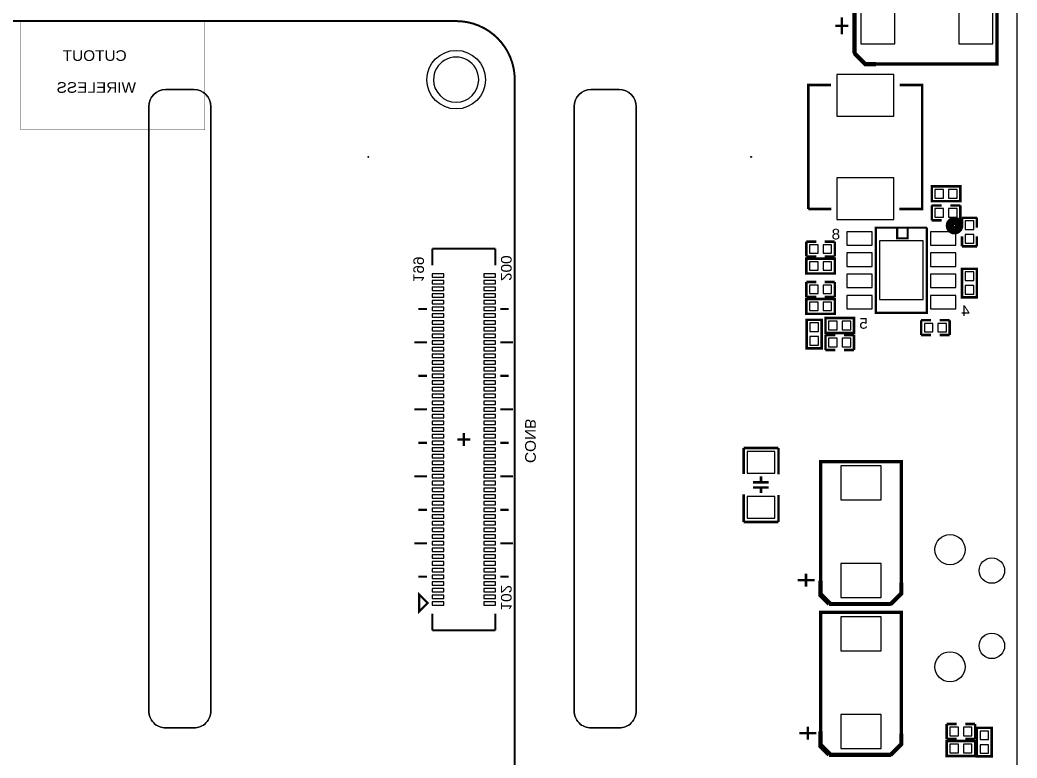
# Model space of a CAD drawing. Extents: x 0 to 100, y 0 to 100.
# Drawn here: x 40.5 to 100, y 33.5 to 77.6 of the extents above; entities that cross this region are included whole.
import ezdxf

# ---------------------------------------------------------------- set-up
doc = ezdxf.new("R2010")
doc.units = 0
for name, color, linetype in [('BG_OUTLINE', 254, 'CONTINUOUS'), ('PG_SILKSCREEN_BOTTOM', 201, 'CONTINUOUS'), ('PIN_BOTTOM', 1, 'CONTINUOUS')]:
    doc.layers.add(name, color=color, linetype=linetype)

msp = doc.modelspace()

# ---------------------------------------------------------------- linework, layer by layer
at = {"layer": 'BG_OUTLINE'}
for points in [[(2.54, 0), (97.460003, 0, 0.414214), (100.000003, 2.54), (100.000003, 97.460003, 0.414214), (97.460003, 100.000003), (2.54, 100.000003, 0.414214), (0, 97.460003), (0, 2.54, 0.414214), (2.54, 0)], [(48.1425, 36.284002), (48.1425, 72.392007, -0.414209), (49.1585, 73.408007)], [(49.1585, 73.408007), (50.841504, 73.408007, -0.414209), (51.857504, 72.392007), (51.857504, 36.284002)], [(73.5425, 36.284002), (73.5425, 72.392007, -0.414209), (74.5585, 73.408007)], [(74.5585, 73.408007), (76.241504, 73.408007, -0.414209), (77.257504, 72.392007), (77.257504, 36.284002)], [(49.1585, 35.268002, -0.414214), (48.1425, 36.284002)], [(51.857504, 36.284002, -0.414214), (50.841504, 35.268002)], [(74.5585, 35.268002, -0.414214), (73.5425, 36.284002)], [(77.257504, 36.284002, -0.414214), (76.241504, 35.268002)]]:
    msp.add_lwpolyline(points, format="xyb", dxfattribs=at)
for points in [[(49.1585, 73.408007, 0.414209), (48.1425, 72.392007), (48.1425, 36.284002, 0.414214), (49.1585, 35.268002), (50.841504, 35.268002, 0.414214), (51.857504, 36.284002), (51.857504, 72.392007, 0.414209), (50.841504, 73.408007)], [(74.5585, 73.408007, 0.414209), (73.5425, 72.392007), (73.5425, 36.284002, 0.414214), (74.5585, 35.268002), (76.241504, 35.268002, 0.414214), (77.257504, 36.284002), (77.257504, 72.392007, 0.414209), (76.241504, 73.408007)]]:
    msp.add_lwpolyline(points, format="xyb", close=True, dxfattribs=at)
for points in [[(50.841504, 35.268002), (49.1585, 35.268002)], [(76.241504, 35.268002), (74.5585, 35.268002)]]:
    msp.add_lwpolyline(points, dxfattribs=at)
at = {"layer": 'PG_SILKSCREEN_BOTTOM'}
for points, const_width in [([(98.806, 74.93), (90.932, 74.93), (90.297, 75.565), (90.297, 79.121), (90.932, 79.756), (98.806, 79.756), (98.806, 74.93)], 0.199898), ([(90.297, 75.565), (90.297, 79.248)], 0.254), ([(40.499894, 77.499997), (40.499894, 71.000087)], 0.020091), ([(51.5001, 71.000087), (51.5001, 77.499997)], 0.020091), ([(51.5001, 77.499997), (51.5001, 74.000106)], 0.020091), ([(89.535, 76.708), (89.535, 77.724)], 0.1524), ([(89.154, 77.216), (89.916, 77.216)], 0.1524), ([(91.567, 74.93), (90.932, 74.93), (90.297, 75.565)], 0.254), ([(87.532007, 66.277007), (87.532007, 73.676993), (88.895199, 73.676993)], 0.1524), ([(92.981805, 73.676993), (94.331993, 73.676993), (94.331993, 66.277007), (92.964991, 66.277007)], 0.1524), ([(40.499894, 71.000087), (51.5001, 71.000087)], 0.020091), ([(94.9071, 67.627449), (94.9071, 66.738449), (96.6089, 66.738449), (96.6089, 67.627449), (94.9071, 67.627449)], 0.1524), ([(88.915011, 66.277007), (87.532007, 66.277007)], 0.1524), ([(94.9071, 65.595551), (94.9071, 66.484551)], 0.1524), ([(94.9071, 66.484551), (95.504, 66.484551)], 0.1524), ([(96.012, 66.484551), (96.6089, 66.484551)], 0.1524), ([(96.6089, 66.484551), (96.6089, 65.595551)], 0.1524), ([(95.504, 65.595551), (94.9071, 65.595551)], 0.1524), ([(96.6089, 65.595551), (96.012, 65.595551)], 0.1524), ([(96.7105, 65.151), (96.7105, 65.7479)], 0.1524), ([(96.7105, 65.7479), (97.5995, 65.7479)], 0.1524), ([(97.5995, 65.7479), (97.5995, 65.151)], 0.1524), ([(91.567, 60.833), (91.567, 65.151), (94.615, 65.151)], 0.127), ([(93.472, 65.151), (93.472, 64.516), (92.837, 64.516), (92.837, 65.151)], 0.127), ([(94.615, 65.151), (94.615, 60.706)], 0.127), ([(87.4141, 63.4365), (87.4141, 64.3255)], 0.1524), ([(87.4141, 64.3255), (88.011, 64.3255)], 0.1524), ([(88.519, 64.3255), (89.1159, 64.3255)], 0.1524), ([(89.1159, 64.3255), (89.1159, 63.4365)], 0.1524), ([(96.7105, 64.0461), (96.7105, 64.643)], 0.1524), ([(97.5995, 64.643), (97.5995, 64.0461)], 0.1524), ([(65.070101, 63.899999), (65.070101, 62.900001)], 0.119888), ([(68.850104, 63.899999), (65.070101, 63.899999)], 0.119888), ([(68.850104, 62.900001), (68.850104, 63.899999)], 0.119888), ([(97.5995, 64.0461), (96.7105, 64.0461)], 0.1524), ([(88.011, 63.4365), (87.4141, 63.4365)], 0.1524), ([(89.1159, 62.4205), (89.1159, 63.3095), (87.4141, 63.3095), (87.4141, 62.4205), (89.1159, 62.4205)], 0.1524), ([(89.1159, 63.4365), (88.519, 63.4365)], 0.1524), ([(96.710551, 60.998049), (97.599551, 60.998049), (97.599551, 62.699849), (96.710551, 62.699849), (96.710551, 60.998049)], 0.1524), ([(87.4141, 61.0235), (87.4141, 61.9125)], 0.1524), ([(87.4141, 61.9125), (88.011, 61.9125)], 0.1524), ([(88.519, 61.9125), (89.1159, 61.9125)], 0.1524), ([(89.1159, 61.9125), (89.1159, 61.0235)], 0.1524), ([(87.414049, 60.896449), (87.414049, 60.007449), (89.115849, 60.007449), (89.115849, 60.896449), (87.414049, 60.896449)], 0.1524), ([(88.011, 61.0235), (87.4141, 61.0235)], 0.1524), ([(89.1159, 61.0235), (88.519, 61.0235)], 0.1524), ([(94.615, 60.706), (94.615, 60.071), (91.567, 60.071), (91.567, 60.833)], 0.127), ([(64.75791, 60.300108), (64.24991, 60.300108)], 0.127), ([(69.135092, 60.300108), (69.643092, 60.300108)], 0.127), ([(87.4395, 57.9501), (88.3285, 57.9501), (88.3285, 59.6519), (87.4395, 59.6519), (87.4395, 57.9501)], 0.1524), ([(88.5571, 59.7535), (88.5571, 58.8645), (90.2589, 58.8645), (90.2589, 59.7535), (88.5571, 59.7535)], 0.1524), ([(94.2721, 58.7375), (94.2721, 59.6265)], 0.1524), ([(94.2721, 59.6265), (94.869, 59.6265)], 0.1524), ([(95.377, 59.6265), (95.9739, 59.6265)], 0.1524), ([(95.9739, 59.6265), (95.9739, 58.7375)], 0.1524), ([(64.75791, 58.300087), (63.99591, 58.300087)], 0.127), ([(69.135092, 58.300087), (69.897092, 58.300087)], 0.127), ([(88.5571, 57.8485), (88.5571, 58.7375)], 0.1524), ([(88.5571, 58.7375), (89.154, 58.7375)], 0.1524), ([(89.662, 58.7375), (90.2589, 58.7375)], 0.1524), ([(90.2589, 58.7375), (90.2589, 57.8485)], 0.1524), ([(94.869, 58.7375), (94.2721, 58.7375)], 0.1524), ([(95.9739, 58.7375), (95.377, 58.7375)], 0.1524), ([(89.154, 57.8485), (88.5571, 57.8485)], 0.1524), ([(90.2589, 57.8485), (89.662, 57.8485)], 0.1524), ([(64.75791, 56.300091), (64.24991, 56.300091)], 0.127), ([(69.135092, 56.300091), (69.643092, 56.300091)], 0.127), ([(64.75791, 54.300095), (63.99591, 54.300095)], 0.127), ([(69.135092, 54.300095), (69.897092, 54.300095)], 0.127), ([(66.57909, 52.499997), (67.34109, 52.499997)], 0.127), ([(66.96009, 52.880997), (66.96009, 52.118997)], 0.127), ([(64.75791, 52.300099), (64.24991, 52.300099)], 0.127), ([(69.135092, 52.300099), (69.643092, 52.300099)], 0.127), ([(83.6676, 51.9938), (85.7504, 51.9938)], 0.1524), ([(83.6676, 51.9938), (83.6676, 50.4444)], 0.1524), ([(85.7504, 51.9938), (85.7504, 50.419)], 0.1524), ([(93.091, 51.181), (93.091, 43.307), (92.456, 42.672), (88.9, 42.672), (88.265, 43.307), (88.265, 51.181), (93.091, 51.181)], 0.199898), ([(64.75791, 50.300103), (63.99591, 50.300103)], 0.127), ([(69.135092, 50.300103), (69.897092, 50.300103)], 0.127), ([(84.709, 49.9364), (84.709, 50.292)], 0.1524), ([(84.2264, 49.9364), (85.1662, 49.9364)], 0.1524), ([(84.2264, 49.6316), (85.1662, 49.6316)], 0.1524), ([(84.709, 49.6316), (84.709, 49.3014)], 0.1524), ([(83.6676, 47.5742), (83.6676, 49.2252)], 0.1524), ([(85.7504, 47.5742), (85.7504, 49.1744)], 0.1524), ([(64.75791, 48.300107), (64.24991, 48.300107)], 0.127), ([(69.135092, 48.300107), (69.643092, 48.300107)], 0.127), ([(85.7504, 47.5742), (83.6676, 47.5742)], 0.1524), ([(64.75791, 46.300085), (63.99591, 46.300085)], 0.127), ([(69.135092, 46.300085), (69.897092, 46.300085)], 0.127), ([(64.75791, 44.300089), (64.24991, 44.300089)], 0.127), ([(69.135092, 44.300089), (69.643092, 44.300089)], 0.127), ([(87.9094, 44.0944), (86.8934, 44.0944)], 0.1524), ([(87.4014, 43.7134), (87.4014, 44.4754)], 0.1524), ([(88.773, 42.672), (88.265, 43.18), (88.265, 44.069)], 0.254), ([(93.091, 43.942), (93.091, 43.307), (92.456, 42.672)], 0.254), ([(64.80109, 42.720997), (64.29309, 42.212997), (64.29309, 43.228997), (64.80109, 42.720997)], 0.127), ([(92.456, 42.672), (88.773, 42.672)], 0.254), ([(65.070101, 42.099992), (65.070101, 41.099994)], 0.119888), ([(68.850104, 41.099994), (68.850104, 42.099992)], 0.119888), ([(93.091, 42.164), (93.091, 34.29), (92.456, 33.655), (88.9, 33.655), (88.265, 34.29), (88.265, 42.164), (93.091, 42.164)], 0.199898), ([(68.850104, 41.099994), (65.070101, 41.099994)], 0.119888), ([(87.503, 34.5694), (87.503, 35.3314)], 0.1524), ([(88.773, 33.655), (88.265, 34.163), (88.265, 35.052)], 0.254), ([(95.7961, 34.6075), (95.7961, 35.4965)], 0.1524), ([(95.7961, 35.4965), (96.393, 35.4965)], 0.1524), ([(96.901, 35.4965), (97.4979, 35.4965)], 0.1524), ([(97.4979, 35.4965), (97.4979, 34.6075)], 0.1524), ([(98.4885, 35.2679), (97.5995, 35.2679), (97.5995, 33.5661), (98.4885, 33.5661), (98.4885, 35.2679)], 0.1524), ([(88.011, 34.9504), (86.995, 34.9504)], 0.1524), ([(93.091, 34.925), (93.091, 34.29), (92.456, 33.655)], 0.254), ([(96.393, 34.6075), (95.7961, 34.6075)], 0.1524), ([(97.4979, 33.5915), (97.4979, 34.4805), (95.7961, 34.4805), (95.7961, 33.5915), (97.4979, 33.5915)], 0.1524), ([(97.4979, 34.6075), (96.901, 34.6075)], 0.1524), ([(92.456, 33.655), (88.773, 33.655)], 0.254)]:
    msp.add_lwpolyline(points, dxfattribs=dict(at, const_width=const_width))
for points, const_width in [([(33.499908, 77.499997), (66.500096, 77.499997, -0.414197), (70.000012, 74.000106)], 0.119888), ([(70.000012, 74.000106), (70.000012, 25.999897, -0.414195), (66.500096, 22.500107)], 0.119888), ([(96.66351, 65.278, 1), (95.86849, 65.278, 1), (96.66351, 65.278)], 0.254), ([(96.420407, 65.278, 1), (96.111593, 65.278, 1), (96.420407, 65.278)], 0.254)]:
    msp.add_lwpolyline(points, format="xyb", dxfattribs=dict(at, const_width=const_width))
msp.add_lwpolyline([(67.850106, 74.000004, 1.000004), (65.149908, 73.999979, 0.999996), (67.850106, 74.000004)], format="xyb", dxfattribs=at)
at = {"layer": 'PIN_BOTTOM'}
for points in [[(90.678, 78.5495), (90.678, 76.1365), (92.71, 76.1365), (92.71, 78.5495)], [(96.52, 78.5495), (96.52, 76.1365), (98.552, 76.1365), (98.552, 78.5495)], [(89.2302, 71.826907), (92.6338, 71.826907), (92.6338, 74.316107), (89.2302, 74.316107)], [(89.2302, 65.637893), (92.6338, 65.637893), (92.6338, 68.127093), (89.2302, 68.127093)], [(95.6056, 66.928949), (95.6056, 67.436949), (95.0976, 67.436949), (95.0976, 66.928949)], [(96.4184, 66.928949), (96.4184, 67.436949), (95.9104, 67.436949), (95.9104, 66.928949)], [(95.6056, 65.786051), (95.6056, 66.294051), (95.0976, 66.294051), (95.0976, 65.786051)], [(96.4184, 65.786051), (96.4184, 66.294051), (95.9104, 66.294051), (95.9104, 65.786051)], [(96.901, 65.0494), (97.409, 65.0494), (97.409, 65.5574), (96.901, 65.5574)], [(91.345995, 64.114985), (91.345995, 64.91699), (89.840994, 64.91699), (89.840994, 64.114985)], [(96.341006, 64.114985), (96.341006, 64.91699), (94.836005, 64.91699), (94.836005, 64.114985)], [(91.7845, 64.362), (91.7845, 60.86), (94.3975, 60.86), (94.3975, 64.362)], [(96.901, 64.2366), (97.409, 64.2366), (97.409, 64.7446), (96.901, 64.7446)], [(87.6046, 64.135), (87.6046, 63.627), (88.1126, 63.627), (88.1126, 64.135)], [(88.4174, 64.135), (88.4174, 63.627), (88.9254, 63.627), (88.9254, 64.135)], [(91.345995, 62.844985), (91.345995, 63.64699), (89.840994, 63.64699), (89.840994, 62.844985)], [(96.341006, 62.844985), (96.341006, 63.64699), (94.836005, 63.64699), (94.836005, 62.844985)], [(87.6046, 63.119), (87.6046, 62.611), (88.1126, 62.611), (88.1126, 63.119)], [(88.4174, 63.119), (88.4174, 62.611), (88.9254, 62.611), (88.9254, 63.119)], [(65.070114, 62.400053), (65.070114, 62.200155), (65.770112, 62.200155), (65.770112, 62.400053)], [(65.070114, 61.999952), (65.070114, 61.800054), (65.770112, 61.800054), (65.770112, 61.999952)], [(68.150092, 62.400053), (68.150092, 62.200155), (68.850091, 62.200155), (68.850091, 62.400053)], [(68.150092, 61.999952), (68.150092, 61.800054), (68.850091, 61.800054), (68.850091, 61.999952)], [(91.345995, 61.574985), (91.345995, 62.37699), (89.840994, 62.37699), (89.840994, 61.574985)], [(96.341006, 61.574985), (96.341006, 62.37699), (94.836005, 62.37699), (94.836005, 61.574985)], [(97.409051, 62.509349), (96.901051, 62.509349), (96.901051, 62.001349), (97.409051, 62.001349)], [(65.070114, 61.599953), (65.070114, 61.400055), (65.770112, 61.400055), (65.770112, 61.599953)], [(68.150092, 61.599953), (68.150092, 61.400055), (68.850091, 61.400055), (68.850091, 61.599953)], [(88.1126, 61.214), (88.1126, 61.722), (87.6046, 61.722), (87.6046, 61.214)], [(88.9254, 61.214), (88.9254, 61.722), (88.4174, 61.722), (88.4174, 61.214)], [(97.409051, 61.696549), (96.901051, 61.696549), (96.901051, 61.188549), (97.409051, 61.188549)], [(65.070114, 61.199852), (65.070114, 60.999954), (65.770112, 60.999954), (65.770112, 61.199852)], [(65.070114, 60.799853), (65.070114, 60.599955), (65.770112, 60.599955), (65.770112, 60.799853)], [(68.150092, 61.199852), (68.150092, 60.999954), (68.850091, 60.999954), (68.850091, 61.199852)], [(68.150092, 60.799853), (68.150092, 60.599955), (68.850091, 60.599955), (68.850091, 60.799853)], [(91.345995, 60.304985), (91.345995, 61.10699), (89.840994, 61.10699), (89.840994, 60.304985)], [(96.341006, 60.304985), (96.341006, 61.10699), (94.836005, 61.10699), (94.836005, 60.304985)], [(65.070114, 60.400057), (65.070114, 60.200159), (65.770112, 60.200159), (65.770112, 60.400057)], [(68.150092, 60.400057), (68.150092, 60.200159), (68.850091, 60.200159), (68.850091, 60.400057)], [(88.112549, 60.197949), (88.112549, 60.705949), (87.604549, 60.705949), (87.604549, 60.197949)], [(88.925349, 60.197949), (88.925349, 60.705949), (88.417349, 60.705949), (88.417349, 60.197949)], [(65.070114, 59.999956), (65.070114, 59.800058), (65.770112, 59.800058), (65.770112, 59.999956)], [(65.070114, 59.599957), (65.070114, 59.400059), (65.770112, 59.400059), (65.770112, 59.599957)], [(68.150092, 59.999956), (68.150092, 59.800058), (68.850091, 59.800058), (68.850091, 59.999956)], [(68.150092, 59.599957), (68.150092, 59.400059), (68.850091, 59.400059), (68.850091, 59.599957)], [(89.2556, 59.055), (89.2556, 59.563), (88.7476, 59.563), (88.7476, 59.055)], [(90.0684, 59.055), (90.0684, 59.563), (89.5604, 59.563), (89.5604, 59.055)], [(65.070114, 59.199856), (65.070114, 58.999958), (65.770112, 58.999958), (65.770112, 59.199856)], [(68.150092, 59.199856), (68.150092, 58.999958), (68.850091, 58.999958), (68.850091, 59.199856)], [(88.138, 59.4614), (87.63, 59.4614), (87.63, 58.9534), (88.138, 58.9534)], [(94.9706, 58.928), (94.9706, 59.436), (94.4626, 59.436), (94.4626, 58.928)], [(95.7834, 58.928), (95.7834, 59.436), (95.2754, 59.436), (95.2754, 58.928)], [(65.070114, 58.799857), (65.070114, 58.599959), (65.770112, 58.599959), (65.770112, 58.799857)], [(65.070114, 58.400036), (65.070114, 58.200138), (65.770112, 58.200138), (65.770112, 58.400036)], [(68.150092, 58.799857), (68.150092, 58.599959), (68.850091, 58.599959), (68.850091, 58.799857)], [(68.150092, 58.400036), (68.150092, 58.200138), (68.850091, 58.200138), (68.850091, 58.400036)], [(88.138, 58.6486), (87.63, 58.6486), (87.63, 58.1406), (88.138, 58.1406)], [(89.2556, 58.039), (89.2556, 58.547), (88.7476, 58.547), (88.7476, 58.039)], [(90.0684, 58.039), (90.0684, 58.547), (89.5604, 58.547), (89.5604, 58.039)], [(65.070114, 57.999935), (65.070114, 57.800037), (65.770112, 57.800037), (65.770112, 57.999935)], [(68.150092, 57.999935), (68.150092, 57.800037), (68.850091, 57.800037), (68.850091, 57.999935)], [(65.070114, 57.599936), (65.070114, 57.400038), (65.770112, 57.400038), (65.770112, 57.599936)], [(65.070114, 57.199835), (65.070114, 56.999937), (65.770112, 56.999937), (65.770112, 57.199835)], [(68.150092, 57.599936), (68.150092, 57.400038), (68.850091, 57.400038), (68.850091, 57.599936)], [(68.150092, 57.199835), (68.150092, 56.999937), (68.850091, 56.999937), (68.850091, 57.199835)], [(65.070114, 56.799836), (65.070114, 56.599938), (65.770112, 56.599938), (65.770112, 56.799836)], [(68.150092, 56.799836), (68.150092, 56.599938), (68.850091, 56.599938), (68.850091, 56.799836)], [(65.070114, 56.40004), (65.070114, 56.200142), (65.770112, 56.200142), (65.770112, 56.40004)], [(65.070114, 55.999939), (65.070114, 55.800041), (65.770112, 55.800041), (65.770112, 55.999939)], [(68.150092, 56.40004), (68.150092, 56.200142), (68.850091, 56.200142), (68.850091, 56.40004)], [(68.150092, 55.999939), (68.150092, 55.800041), (68.850091, 55.800041), (68.850091, 55.999939)], [(65.070114, 55.59994), (65.070114, 55.400042), (65.770112, 55.400042), (65.770112, 55.59994)], [(68.150092, 55.59994), (68.150092, 55.400042), (68.850091, 55.400042), (68.850091, 55.59994)], [(65.070114, 55.199839), (65.070114, 54.999941), (65.770112, 54.999941), (65.770112, 55.199839)], [(65.070114, 54.79984), (65.070114, 54.599942), (65.770112, 54.599942), (65.770112, 54.79984)], [(68.150092, 55.199839), (68.150092, 54.999941), (68.850091, 54.999941), (68.850091, 55.199839)], [(68.150092, 54.79984), (68.150092, 54.599942), (68.850091, 54.599942), (68.850091, 54.79984)], [(65.070114, 54.400044), (65.070114, 54.200146), (65.770112, 54.200146), (65.770112, 54.400044)], [(68.150092, 54.400044), (68.150092, 54.200146), (68.850091, 54.200146), (68.850091, 54.400044)], [(65.070114, 53.999943), (65.070114, 53.800045), (65.770112, 53.800045), (65.770112, 53.999943)], [(65.070114, 53.599944), (65.070114, 53.400046), (65.770112, 53.400046), (65.770112, 53.599944)], [(68.150092, 53.999943), (68.150092, 53.800045), (68.850091, 53.800045), (68.850091, 53.999943)], [(68.150092, 53.599944), (68.150092, 53.400046), (68.850091, 53.400046), (68.850091, 53.599944)], [(65.070114, 53.199843), (65.070114, 52.999945), (65.770112, 52.999945), (65.770112, 53.199843)], [(68.150092, 53.199843), (68.150092, 52.999945), (68.850091, 52.999945), (68.850091, 53.199843)], [(65.070114, 52.799844), (65.070114, 52.599946), (65.770112, 52.599946), (65.770112, 52.799844)], [(68.150092, 52.799844), (68.150092, 52.599946), (68.850091, 52.599946), (68.850091, 52.799844)], [(65.070114, 52.400048), (65.070114, 52.20015), (65.770112, 52.20015), (65.770112, 52.400048)], [(65.070114, 52.000048), (65.070114, 51.80015), (65.770112, 51.80015), (65.770112, 52.000048)], [(68.150092, 52.400048), (68.150092, 52.20015), (68.850091, 52.20015), (68.850091, 52.400048)], [(68.150092, 52.000048), (68.150092, 51.80015), (68.850091, 51.80015), (68.850091, 52.000048)], [(65.070114, 51.599948), (65.070114, 51.40005), (65.770112, 51.40005), (65.770112, 51.599948)], [(68.150092, 51.599948), (68.150092, 51.40005), (68.850091, 51.40005), (68.850091, 51.599948)], [(85.5345, 51.7779), (83.8835, 51.7779), (83.8835, 50.4825), (85.5345, 50.4825)], [(65.070114, 51.199948), (65.070114, 51.00005), (65.770112, 51.00005), (65.770112, 51.199948)], [(65.070114, 50.799848), (65.070114, 50.59995), (65.770112, 50.59995), (65.770112, 50.799848)], [(68.150092, 51.199948), (68.150092, 51.00005), (68.850091, 51.00005), (68.850091, 51.199948)], [(68.150092, 50.799848), (68.150092, 50.59995), (68.850091, 50.59995), (68.850091, 50.799848)], [(89.4715, 48.895), (91.8845, 48.895), (91.8845, 50.927), (89.4715, 50.927)], [(65.070114, 50.400052), (65.070114, 50.200154), (65.770112, 50.200154), (65.770112, 50.400052)], [(68.150092, 50.400052), (68.150092, 50.200154), (68.850091, 50.200154), (68.850091, 50.400052)], [(65.070114, 50.000052), (65.070114, 49.800154), (65.770112, 49.800154), (65.770112, 50.000052)], [(65.070114, 49.599952), (65.070114, 49.400054), (65.770112, 49.400054), (65.770112, 49.599952)], [(68.150092, 50.000052), (68.150092, 49.800154), (68.850091, 49.800154), (68.850091, 50.000052)], [(68.150092, 49.599952), (68.150092, 49.400054), (68.850091, 49.400054), (68.850091, 49.599952)], [(65.070114, 49.199952), (65.070114, 49.000054), (65.770112, 49.000054), (65.770112, 49.199952)], [(68.150092, 49.199952), (68.150092, 49.000054), (68.850091, 49.000054), (68.850091, 49.199952)], [(85.5345, 49.0855), (83.8835, 49.0855), (83.8835, 47.7901), (85.5345, 47.7901)], [(65.070114, 48.799852), (65.070114, 48.599954), (65.770112, 48.599954), (65.770112, 48.799852)], [(65.070114, 48.400056), (65.070114, 48.200158), (65.770112, 48.200158), (65.770112, 48.400056)], [(68.150092, 48.799852), (68.150092, 48.599954), (68.850091, 48.599954), (68.850091, 48.799852)], [(68.150092, 48.400056), (68.150092, 48.200158), (68.850091, 48.200158), (68.850091, 48.400056)], [(65.070114, 48.000056), (65.070114, 47.800158), (65.770112, 47.800158), (65.770112, 48.000056)], [(68.150092, 48.000056), (68.150092, 47.800158), (68.850091, 47.800158), (68.850091, 48.000056)], [(65.070114, 47.599956), (65.070114, 47.400058), (65.770112, 47.400058), (65.770112, 47.599956)], [(65.070114, 47.199956), (65.070114, 47.000058), (65.770112, 47.000058), (65.770112, 47.199956)], [(68.150092, 47.599956), (68.150092, 47.400058), (68.850091, 47.400058), (68.850091, 47.599956)], [(68.150092, 47.199956), (68.150092, 47.000058), (68.850091, 47.000058), (68.850091, 47.199956)], [(65.070114, 46.799856), (65.070114, 46.599958), (65.770112, 46.599958), (65.770112, 46.799856)], [(68.150092, 46.799856), (68.150092, 46.599958), (68.850091, 46.599958), (68.850091, 46.799856)], [(65.070114, 46.400034), (65.070114, 46.200136), (65.770112, 46.200136), (65.770112, 46.400034)], [(65.070114, 46.000035), (65.070114, 45.800137), (65.770112, 45.800137), (65.770112, 46.000035)], [(68.150092, 46.400034), (68.150092, 46.200136), (68.850091, 46.200136), (68.850091, 46.400034)], [(68.150092, 46.000035), (68.150092, 45.800137), (68.850091, 45.800137), (68.850091, 46.000035)], [(65.070114, 45.599934), (65.070114, 45.400036), (65.770112, 45.400036), (65.770112, 45.599934)], [(68.150092, 45.599934), (68.150092, 45.400036), (68.850091, 45.400036), (68.850091, 45.599934)], [(65.070114, 45.199935), (65.070114, 45.000037), (65.770112, 45.000037), (65.770112, 45.199935)], [(65.070114, 44.799834), (65.070114, 44.599936), (65.770112, 44.599936), (65.770112, 44.799834)], [(68.150092, 45.199935), (68.150092, 45.000037), (68.850091, 45.000037), (68.850091, 45.199935)], [(68.150092, 44.799834), (68.150092, 44.599936), (68.850091, 44.599936), (68.850091, 44.799834)], [(89.4715, 43.053), (91.8845, 43.053), (91.8845, 45.085), (89.4715, 45.085)], [(65.070114, 44.400038), (65.070114, 44.20014), (65.770112, 44.20014), (65.770112, 44.400038)], [(68.150092, 44.400038), (68.150092, 44.20014), (68.850091, 44.20014), (68.850091, 44.400038)], [(65.070114, 44.000039), (65.070114, 43.800141), (65.770112, 43.800141), (65.770112, 44.000039)], [(65.070114, 43.599938), (65.070114, 43.40004), (65.770112, 43.40004), (65.770112, 43.599938)], [(68.150092, 44.000039), (68.150092, 43.800141), (68.850091, 43.800141), (68.850091, 44.000039)], [(68.150092, 43.599938), (68.150092, 43.40004), (68.850091, 43.40004), (68.850091, 43.599938)], [(65.070114, 43.199939), (65.070114, 43.000041), (65.770112, 43.000041), (65.770112, 43.199939)], [(68.150092, 43.199939), (68.150092, 43.000041), (68.850091, 43.000041), (68.850091, 43.199939)], [(65.070114, 42.799838), (65.070114, 42.59994), (65.770112, 42.59994), (65.770112, 42.799838)], [(68.150092, 42.799838), (68.150092, 42.59994), (68.850091, 42.59994), (68.850091, 42.799838)], [(89.4715, 39.878), (91.8845, 39.878), (91.8845, 41.91), (89.4715, 41.91)], [(89.4715, 34.036), (91.8845, 34.036), (91.8845, 36.068), (89.4715, 36.068)], [(95.9866, 35.306), (95.9866, 34.798), (96.4946, 34.798), (96.4946, 35.306)], [(96.7994, 35.306), (96.7994, 34.798), (97.3074, 34.798), (97.3074, 35.306)], [(97.79, 34.5694), (98.298, 34.5694), (98.298, 35.0774), (97.79, 35.0774)], [(95.9866, 34.29), (95.9866, 33.782), (96.4946, 33.782), (96.4946, 34.29)], [(96.7994, 34.29), (96.7994, 33.782), (97.3074, 33.782), (97.3074, 34.29)], [(97.79, 33.7566), (98.298, 33.7566), (98.298, 34.2646), (97.79, 34.2646)]]:
    msp.add_lwpolyline(points, close=True, dxfattribs=at)
for centre, radius in [((66.500096, 74.000106), 1.749996), ((61.254996, 69.382996), 0.025006), ((84.114996, 69.382996), 0.025006), ((95.995998, 45.918095), 0.9017), ((98.496095, 44.667907), 0.759955), ((98.496095, 40.168093), 0.759955), ((95.995998, 38.917905), 0.9017)]:
    msp.add_circle(centre, radius, dxfattribs=at)

# ---------------------------------------------------------------- texts
at = {"layer": 'PG_SILKSCREEN_BOTTOM', "text_generation_flag": 2, "width": 1.08}
for s, p in [('CUTOUT', (46.8249, 75.1205)), ('WIRELESS', (47.3837, 73.2155)), ('8', (89.4334, 64.4525)), ('4', (97.1804, 59.8805)), ('5', (91.0844, 59.1185))]:
    msp.add_text(s, height=0.635, dxfattribs=at).set_placement(p)
for s, p in [('199', (63.9445, 61.8998)), ('200', (69.179008, 61.969091)), ('CONB', (70.620509, 51.092202)), ('102', (69.179008, 42.284091))]:
    msp.add_text(s, height=0.635, rotation=270, dxfattribs=at).set_placement(p)

doc.saveas('drawing.dxf')
